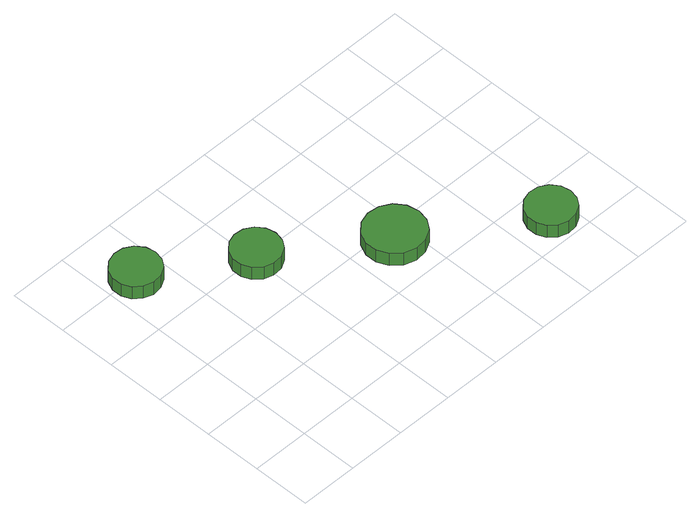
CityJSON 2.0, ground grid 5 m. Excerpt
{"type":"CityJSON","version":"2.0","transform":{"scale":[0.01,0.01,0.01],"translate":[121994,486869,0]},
"CityObjects":{
"tree1":{"type":"SolitaryVegetationObject","attributes":{"function":"something"},"geometry":[{"type":"MultiSurface","lod":"1","boundaries":[[[0,1,2,3,4,5,6,7,8,9,10,11,12,13,14]],[[15,16,17,18,19,20,21,22,23,24,25,26,27,28,29]],[[0,29,28,1]],[[1,28,27,2]],[[2,27,26,3]],[[3,26,25,4]],[[4,25,24,5]],[[5,24,23,6]],[[6,23,22,7]],[[7,22,21,8]],[[8,21,20,9]],[[9,20,19,10]],[[10,19,18,11]],[[11,18,17,12]],[[12,17,16,13]],[[13,16,15,14]],[[14,15,29,0]]]}]},
"tree2":{"type":"SolitaryVegetationObject","attributes":{"function":"something"},"geometry":[{"type":"MultiSurface","lod":"1","boundaries":[[[30,31,32,33,34,35,36,37,38,39,40,41,42,43,44]],[[45,46,47,48,49,50,51,52,53,54,55,56,57,58,59]],[[30,59,58,31]],[[31,58,57,32]],[[32,57,56,33]],[[33,56,55,34]],[[34,55,54,35]],[[35,54,53,36]],[[36,53,52,37]],[[37,52,51,38]],[[38,51,50,39]],[[39,50,49,40]],[[40,49,48,41]],[[41,48,47,42]],[[42,47,46,43]],[[43,46,45,44]],[[44,45,59,30]]]}]},
"tree3":{"type":"SolitaryVegetationObject","attributes":{"function":"something"},"geometry":[{"type":"MultiSurface","lod":"1","boundaries":[[[60,61,62,63,64,65,66,67,68,69,70,71,72,73,74]],[[75,76,77,78,79,80,81,82,83,84,85,86,87,88,89]],[[60,89,88,61]],[[61,88,87,62]],[[62,87,86,63]],[[63,86,85,64]],[[64,85,84,65]],[[65,84,83,66]],[[66,83,82,67]],[[67,82,81,68]],[[68,81,80,69]],[[69,80,79,70]],[[70,79,78,71]],[[71,78,77,72]],[[72,77,76,73]],[[73,76,75,74]],[[74,75,89,60]]]}]},
"tree4":{"type":"SolitaryVegetationObject","attributes":{"function":"something"},"geometry":[{"type":"MultiSurface","lod":"1","boundaries":[[[90,91,92,93,94,95,96,97,98,99,100,101,102,103,104]],[[105,106,107,108,109,110,111,112,113,114,115,116,117,118,119]],[[90,119,118,91]],[[91,118,117,92]],[[92,117,116,93]],[[93,116,115,94]],[[94,115,114,95]],[[95,114,113,96]],[[96,113,112,97]],[[97,112,111,98]],[[98,111,110,99]],[[99,110,109,100]],[[100,109,108,101]],[[101,108,107,102]],[[102,107,106,103]],[[103,106,105,104]],[[104,105,119,90]]]}]}
},
"vertices":[
[459,1983,221],[441,2068,221],[390,2137,221],[316,2181,221],[230,2190,221],[148,2163,221],[83,2105,221],[48,2026,221],[48,1940,221],[83,1861,221],[148,1803,221],[230,1777,221],[316,1786,221],[390,1829,221],[441,1899,221],[441,1899,92],[390,1829,92],[316,1786,92],[230,1777,92],[148,1803,92],[83,1861,92],[48,1940,92],[48,2026,92],[83,2105,92],[148,2163,92],[230,2190,92],[316,2181,92],[390,2137,92],[441,2068,92],[459,1983,92],
[1218,1489,219],[1200,1573,219],[1150,1643,219],[1075,1686,219],[989,1695,219],[907,1668,219],[843,1611,219],[808,1532,219],[808,1445,219],[843,1367,219],[907,1309,219],[989,1282,219],[1075,1291,219],[1150,1334,219],[1200,1404,219],[1200,1404,90],[1150,1334,90],[1075,1291,90],[989,1282,90],[907,1309,90],[843,1367,90],[808,1445,90],[808,1532,90],[843,1611,90],[907,1668,90],[989,1695,90],[1075,1686,90],[1150,1643,90],[1200,1573,90],[1218,1489,90],
[2113,893,218],[2091,997,218],[2029,1082,218],[1937,1135,218],[1832,1146,218],[1731,1114,218],[1652,1043,218],[1609,946,218],[1609,840,218],[1652,744,218],[1731,673,218],[1832,640,218],[1937,651,218],[2029,704,218],[2091,790,218],[2091,790,89],[2029,704,89],[1937,651,89],[1832,640,89],[1731,673,89],[1652,744,89],[1609,840,89],[1609,946,89],[1652,1043,89],[1731,1114,89],[1832,1146,89],[1937,1135,89],[2029,1082,89],[2091,997,89],[2113,893,89],
[3042,241,218],[3024,326,218],[2974,396,218],[2899,439,218],[2813,448,218],[2731,421,218],[2667,363,218],[2632,284,218],[2632,198,218],[2667,119,218],[2731,62,218],[2813,35,218],[2899,44,218],[2974,87,218],[3024,157,218],[3024,157,89],[2974,87,89],[2899,44,89],[2813,35,89],[2731,62,89],[2667,119,89],[2632,198,89],[2632,284,89],[2667,363,89],[2731,421,89],[2813,448,89],[2899,439,89],[2974,396,89],[3024,326,89],[3042,241,89]
]}
